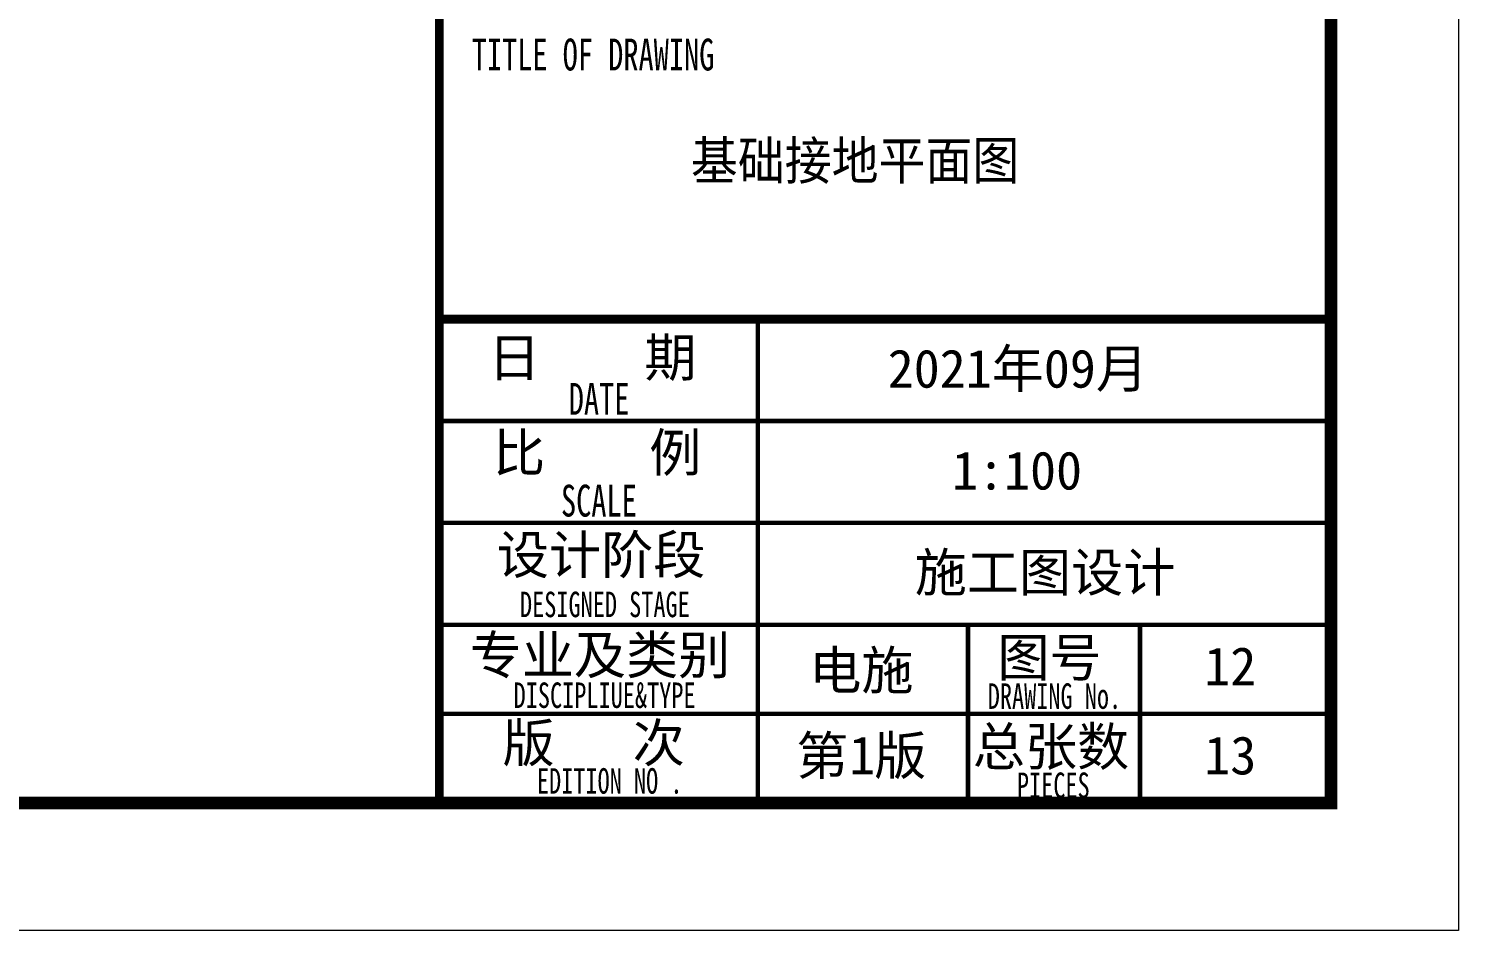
# Model space of a CAD drawing. Extents: x 3443499 to 7125205, y -1700016 to -264854.
# Drawn here: x 3664782 to 3676007, y -937470 to -930388 of the extents above; entities that cross this region are included whole.
import ezdxf

# ---------------------------------------------------------------- set-up
doc = ezdxf.new("R2010")
doc.units = 0
doc.header["$LTSCALE"] = 1000
doc.header["$MEASUREMENT"] = 0
doc.layers.add('!!电气', color=1, linetype='CONTINUOUS')
doc.layers.add('图签文字', color=4, linetype='CONTINUOUS')
doc.layers.add('S－GG公共标注', color=7, linetype='CONTINUOUS', lineweight=25)
doc.layers.add('图框', color=147, linetype='CONTINUOUS', lineweight=20)
doc.styles.add('图框宋体', font='', dxfattribs={"width": 0.9})
doc.styles.add('建筑图签-1', font='simhei.ttf', dxfattribs={"width": 0.7})
doc.styles.get('图框宋体').set_extended_font_data('SimSun')

# ---------------------------------------------------------------- blocks, each defined once
blk = doc.blocks.new('A$C1435328E')
at = {"layer": '图框'}
for points, const_width in [([(-7000, -700), (-7000, 56700)], 70), ([(-7000, 3100), (0, 3100)], 70), ([(-4500, 700), (-4500, 3100)], 35), ([(-7000, 2300), (0, 2300)], 35), ([(-7000, 1500), (0, 1500)], 35), ([(-7000, 700), (0, 700)], 35), ([(-7000, 700), (-500, 700)], 35), ([(-4500, -700), (-4500, 700)], 35), ([(-2850, -700), (-2850, 700)], 35), ([(-2850, -700), (-2850, 700)], 35), ([(-2850, -700), (-2850, 700)], 35), ([(-1500, -700), (-1500, 700)], 35), ([(-7000, 0), (-2850, 0)], 35), ([(-2850, 0), (0, 0)], 35)]:
    blk.add_lwpolyline(points, dxfattribs=dict(at, const_width=const_width))
at = {"layer": '图签文字', "style": '建筑图签-1', "width": 0.7}
for s, height, p in [('TITLE OF DRAWING', 250, (-6746, 5053)), ('DATE', 250, (-5984, 2349)), ('SCALE', 250, (-6045, 1550)), ('DESIGNED STAGE', 200, (-6367, 760)), ('DISCIPLIUE&TYPE', 200, (-6417, 47)), ('DRAWING No.', 200, (-2695, 40)), ('EDITION NO .', 200, (-6234, -626)), ('PIECES', 200, (-2466, -660))]:
    blk.add_text(s, height=height, dxfattribs=at).set_placement(p)
at = {"layer": '图签文字', "color": 7, "style": '建筑图签-1'}
for s, p in [('日    期', (-6616, 2649)), ('比    例', (-6578, 1902)), ('设计阶段', (-6548, 1100)), ('专业及类别', (-6762, 313)), ('图号', (-2619, 294)), ('版   次 ', (-6504, -377)), ('总张数', (-2812, -406)), ('第 版', (-4199, -477))]:
    blk.add_text(s, height=300, dxfattribs=at).set_placement(p)
at = {"layer": '图签文字', "color": 6, "style": '建筑图签-1'}
for s, p in [('2021年09月', (-3480, 2562)), ('1:100', (-2975, 1762)), ('施工图设计', (-3268, 962)), ('电施', (-4096, 193)), ('1', (-3783, -475)), ('13', (-995, -475))]:
    blk.add_text(s, height=300, dxfattribs=at).set_placement(p)

msp = doc.modelspace()

# ---------------------------------------------------------------- linework, layer by layer
at = {"layer": '图框'}
msp.add_lwpolyline([(3591906.7, -878070.3), (3676006.7, -878070.3), (3676006.7, -937470.3), (3591906.7, -937470.3)], close=True, dxfattribs=at)
at = {"layer": '图框', "const_width": 100}
msp.add_lwpolyline([(3675006.7, -936470.3), (3675006.7, -879070.3), (3594406.7, -879070.3), (3594406.7, -936470.3)], close=True, dxfattribs=at)

# ---------------------------------------------------------------- block references
at = {"layer": '!!电气'}
msp.add_blockref('A$C1435328E', (3675006.7, -935770.3), dxfattribs=at)

# ---------------------------------------------------------------- texts
at = {"layer": 'S－GG公共标注', "color": 2, "style": '图框宋体', "width": 0.9}
msp.add_text('基础接地平面图', height=300, dxfattribs=at).set_placement((3669981.5, -931574.7))
at = {"layer": '图签文字', "color": 6, "style": '建筑图签-1'}
msp.add_text('12', height=300, dxfattribs=at).set_placement((3674011.6, -935545.5))

doc.saveas('drawing.dxf')
